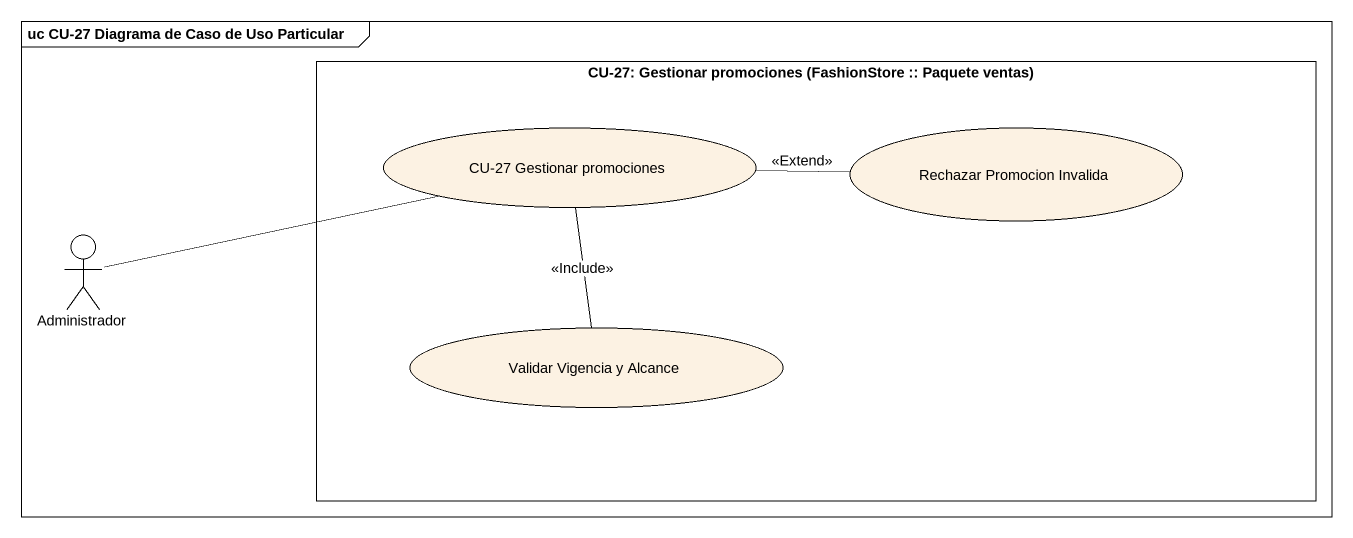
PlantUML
@startuml
mainframe uc CU-27 Diagrama de Caso de Uso Particular
rectangle "CU-27: Gestionar promociones (FashionStore :: Paquete ventas)" as CU_27_Gestionar_promociones {
  usecase "CU-27 Gestionar promociones" as CU_27_Gestionar_promociones_2
  usecase "Rechazar Promocion Invalida" as Rechazar_Promocion_Invalida
  usecase "Validar Vigencia y Alcance" as Validar_Vigencia_y_Alcance
}
actor Administrador
CU_27_Gestionar_promociones_2 -- Validar_Vigencia_y_Alcance : <<Include>>
Rechazar_Promocion_Invalida -left- CU_27_Gestionar_promociones_2 : <<Extend>>
Administrador -right- CU_27_Gestionar_promociones_2
@enduml
